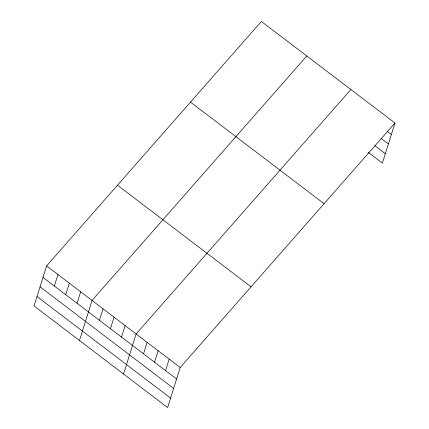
<?xml version="1.0" encoding="UTF-8"?>
<svg xmlns="http://www.w3.org/2000/svg" width="429" height="429" viewBox="0 0 429 429"><rect width="100%" height="100%" fill="white"/><g stroke="black" fill="none" stroke-linecap="round" stroke-linejoin="round"><path stroke-width="0.64" d="M46.611 265.894L34.052 305.968L167.642 407.55L180.196 367.476L394.948 123.032L261.358 21.45L46.611 265.894L180.196 367.476M54.36 286.03L57.963 274.528M65.712 294.669L69.321 283.161M77.07 303.303L80.673 291.8M79.472 340.503L92.031 300.434L306.778 55.99M99.448 320.318L103.051 308.816M110.468 328.7L114.071 317.192M121.487 337.081L125.091 325.573M123.557 374.029L136.116 333.955L350.863 89.511M143.533 353.839L147.136 342.337M154.553 362.221L158.156 350.718M165.573 370.602L169.176 359.094M394.948 123.032L382.389 163.106L368.221 152.333M387.146 131.344L391.345 134.54M381.043 138.379L388.39 143.967M374.849 145.699L385.344 153.679M190.492 102.118L324.083 203.7M117.476 185.226L251.067 286.813M43.002 277.397L176.592 378.984M40.053 286.824L173.638 388.411M37.007 296.541L170.597 398.123"/></g></svg>
